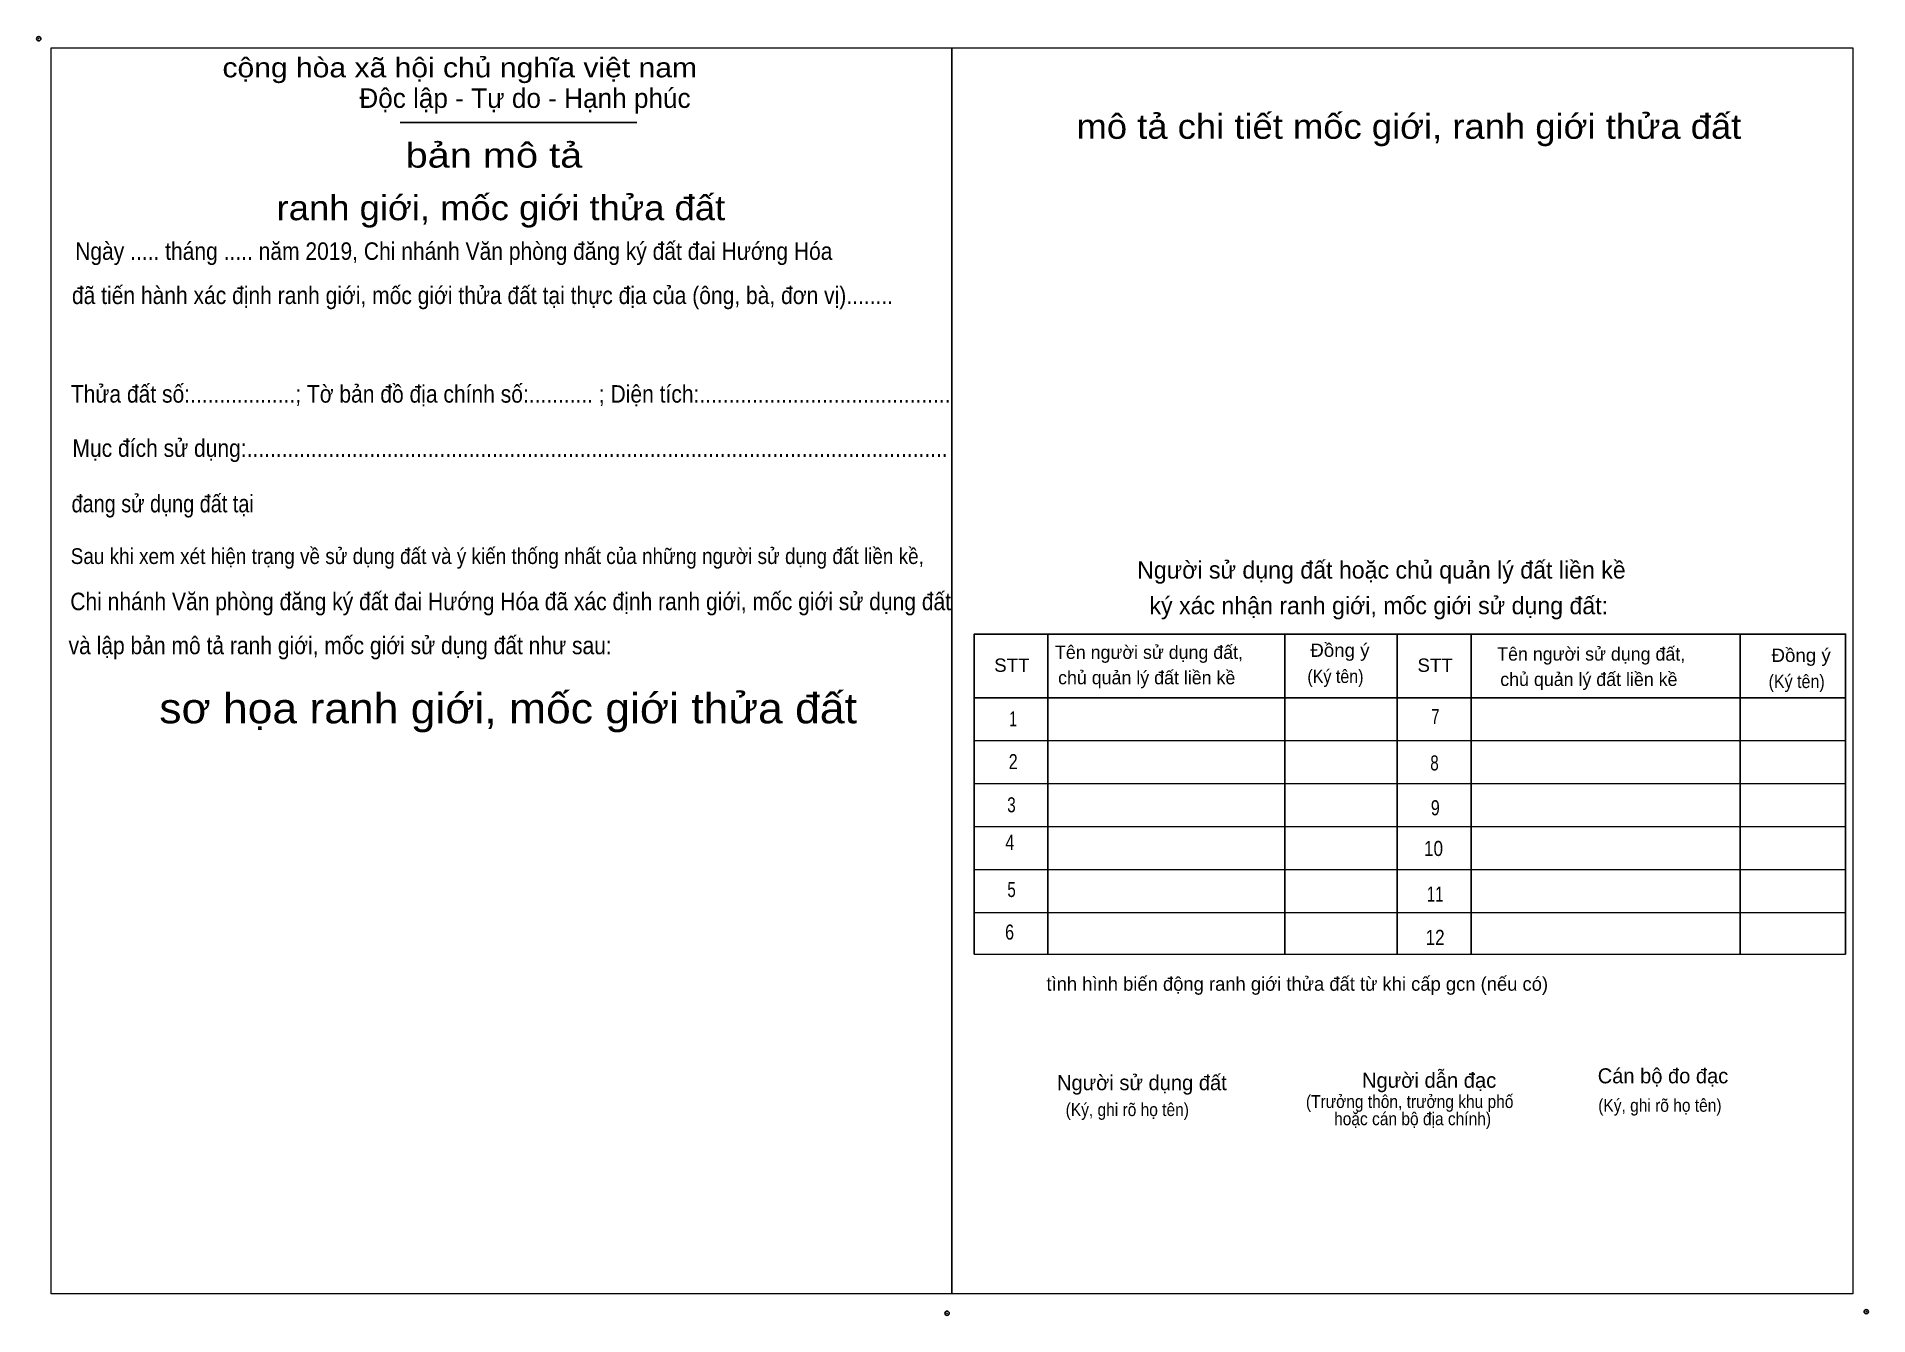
# Model space of a CAD drawing. Header units: centimetres. Extents: x 548039 to 552839, y 1837447 to 1838140.
# Drawn here: x 548038.8 to 548252.7, y 1837990.5 to 1838139.8 of the extents above.
import ezdxf
from ezdxf.enums import TextEntityAlignment as Align

# ---------------------------------------------------------------- set-up
doc = ezdxf.new("R2010")
doc.units = ezdxf.units.CM
doc.header["$PDMODE"] = 32
doc.header["$PDSIZE"] = 0.5
doc.layers.add('16', color=7, linetype='Continuous')
doc.layers.add('2', color=7, linetype='Continuous', lineweight=25)

msp = doc.modelspace()

# ---------------------------------------------------------------- linework, layer by layer
at = {"layer": '2'}
for p, q in [((548081.25, 1838129.77), (548108.9, 1838129.77)), ((548156.89, 1838070.05), (548156.89, 1838032.69)), ((548184.56, 1838070.05), (548184.56, 1838032.69)), ((548197.66, 1838070.05), (548197.66, 1838032.69)), ((548206.32, 1838070.05), (548206.32, 1838032.69)), ((548237.73, 1838069.95), (548237.73, 1838032.69)), ((548148.28, 1838062.62), (548250.02, 1838062.62))]:
    msp.add_line(p, q, dxfattribs=at)
at = {"layer": '2', "lineweight": 13}
for p, q in [((548148.28, 1838057.61), (548250.02, 1838057.61)), ((548148.28, 1838052.59), (548250.02, 1838052.59)), ((548148.28, 1838047.57), (548250.02, 1838047.57)), ((548148.28, 1838042.56), (548250.02, 1838042.56)), ((548148.28, 1838037.54), (548250.02, 1838037.54)), ((548148.28, 1838032.69), (548250.02, 1838032.69))]:
    msp.add_line(p, q, dxfattribs=at)
for points in [[(548040.49, 1837993.01), (548040.49, 1837993.01), (548040.49, 1838138.5), (548145.67, 1838138.5), (548145.67, 1838138.49)], [(548145.67, 1838138.49), (548145.67, 1837993.01), (548040.49, 1837993.01)], [(548145.68, 1838138.5), (548250.86, 1838138.5), (548250.86, 1837993.01), (548250.86, 1837993.01)], [(548145.68, 1838138.5), (548250.86, 1838138.5), (548250.86, 1837993.01)], [(548250.86, 1837993.01), (548145.68, 1837993.01), (548145.68, 1838138.49)], [(548250.86, 1837993.01), (548145.68, 1837993.01), (548145.68, 1838138.49)]]:
    msp.add_lwpolyline(points, dxfattribs=at)
at = {"layer": '2'}
msp.add_lwpolyline([(548250.02, 1838032.69), (548250.02, 1838070.05), (548148.28, 1838070.05), (548148.28, 1838032.69)], dxfattribs=at)
for p in [(548039.05, 1838139.55), (548145.11, 1837990.76), (548252.43, 1837990.94)]:
    msp.add_point(p, dxfattribs=at)

# ---------------------------------------------------------------- texts
at = {"layer": '16'}
for s, height, width, p in [('Ngày ..... tháng ..... năm 2019, Chi nhánh Văn phòng đăng ký đất đai Hướng Hóa', 2.04, 0.9, (548043.3, 1838113.74)), (' đã tiến hành xác định ranh giới, mốc giới thửa đất tại thực địa của (ông, bà, đơn vị)........', 2.04, 0.9, (548042.24, 1838108.58)), ('Thửa đất số:..................; Tờ bản đồ địa chính số:........... ; Diện tích:...........................................', 2.04, 0.9, (548042.79, 1838097.07)), ('Mục đích sử dụng:........................................................................................................................', 2.04, 0.9, (548042.98, 1838090.74)), ('đang sử dụng đất tại', 2.04, 0.85, (548042.88, 1838084.26)), ('Sau khi xem xét hiện trạng về sử dụng đất và ý kiến thống nhất của những người sử dụng đất liền kề,', 1.836, 0.9, (548042.78, 1838078.23)), ('Chi nhánh Văn phòng đăng ký đất đai Hướng Hóa đã xác định ranh giới, mốc giới sử dụng đất', 2.04, 0.9, (548042.73, 1838072.84)), (' và lập bản mô tả ranh giới, mốc giới sử dụng đất như sau:', 2.04, 0.9, (548041.85, 1838067.7))]:
    msp.add_text(s, height=height, dxfattribs=dict(at, width=width)).set_placement(p)
at = {"layer": '2'}
for s, height, width, p in [('cộng hòa xã hội chủ nghĩa việt nam', 2.282, 1.15, (548060.5, 1838135.05)), ('Đồng ý', 1.555, 1.05, (548187.52, 1838067.39)), ('Đồng ý', 1.555, 1.05, (548241.37, 1838066.8)), ('STT', 1.555, 1.05, (548150.61, 1838065.64)), ('(Ký tên)', 1.555, 0.9, (548187.18, 1838064.34)), ('STT', 1.555, 1.05, (548200.03, 1838065.64)), ('(Ký tên)', 1.555, 0.9, (548241.03, 1838063.75)), ('(Ký, ghi rõ họ tên)', 1.505, 0.9, (548158.95, 1838013.78)), ('(Ký, ghi rõ họ tên)', 1.505, 0.9, (548221.14, 1838014.28))]:
    msp.add_text(s, height=height, dxfattribs=dict(at, width=width)).set_placement(p)
for s, height, p in [('Độc lập - Tự do - Hạnh phúc', 2.282, (548076.48, 1838131.48)), ('Người sử dụng đất hoặc chủ quản lý đất liền kề ', 2.02, (548167.3, 1838076.53)), ('ký xác nhận ranh giới, mốc giới sử dụng đất:', 2.02, (548168.74, 1838072.37)), ('Tên người sử dụng đất,', 1.555, (548157.71, 1838067.15)), ('Tên người sử dụng đất,', 1.555, (548209.34, 1838066.95)), ('chủ quản lý đất liền kề', 1.555, (548158.07, 1838064.19)), ('chủ quản lý đất liền kề', 1.555, (548209.7, 1838063.99)), ('tình hình biến động ranh giới thửa đất từ khi cấp gcn (nếu có)', 1.605, (548156.71, 1838028.41)), ('Người sử dụng đất', 1.756, (548157.94, 1838016.8)), ('Người dẫn đạc', 1.76, (548193.55, 1838017.08)), ('Cán bộ đo đạc', 1.752, (548221.08, 1838017.6))]:
    msp.add_text(s, height=height, dxfattribs=at).set_placement(p)
for s, height, width, p in [('mô tả chi tiết mốc giới, ranh giới thửa đất', 2.889, 1.1, (548199.035, 1838127.87)), ('bản mô tả', 2.89, 1.2, (548092.195, 1838124.51)), ('ranh giới, mốc giới thửa đất', 2.89, 1.1, (548093.01, 1838118.37)), ('sơ họa ranh giới, mốc giới thửa đất', 3.527, 1.1, (548093.85, 1838059.63)), ('7', 1.76, 0.75, (548202.12, 1838059.55)), ('1', 1.756, 0.7, (548152.815, 1838059.29)), ('2', 1.756, 0.8, (548152.825, 1838054.28)), ('8', 1.76, 0.75, (548202.02, 1838054.13)), ('3', 1.756, 0.75, (548152.625, 1838049.24)), ('9', 1.76, 0.8, (548202.115, 1838048.89)), ('4', 1.756, 0.8, (548152.43, 1838044.86)), ('10', 1.76, 0.85, (548201.905, 1838044.14)), ('5', 1.756, 0.75, (548152.635, 1838039.35)), ('11', 1.76, 0.75, (548202.095, 1838038.81)), ('6', 1.756, 0.8, (548152.405, 1838034.38)), ('12', 1.76, 0.85, (548202.09, 1838033.76)), ('(Trưởng thôn, trưởng khu phố', 1.505, 0.9, (548199.12, 1838014.72)), ('hoặc cán bộ địa chính)', 1.505, 0.9, (548199.46, 1838012.71))]:
    msp.add_text(s, height=height, dxfattribs=dict(at, width=width)).set_placement(p, align=Align.CENTER)

doc.saveas('drawing.dxf')
